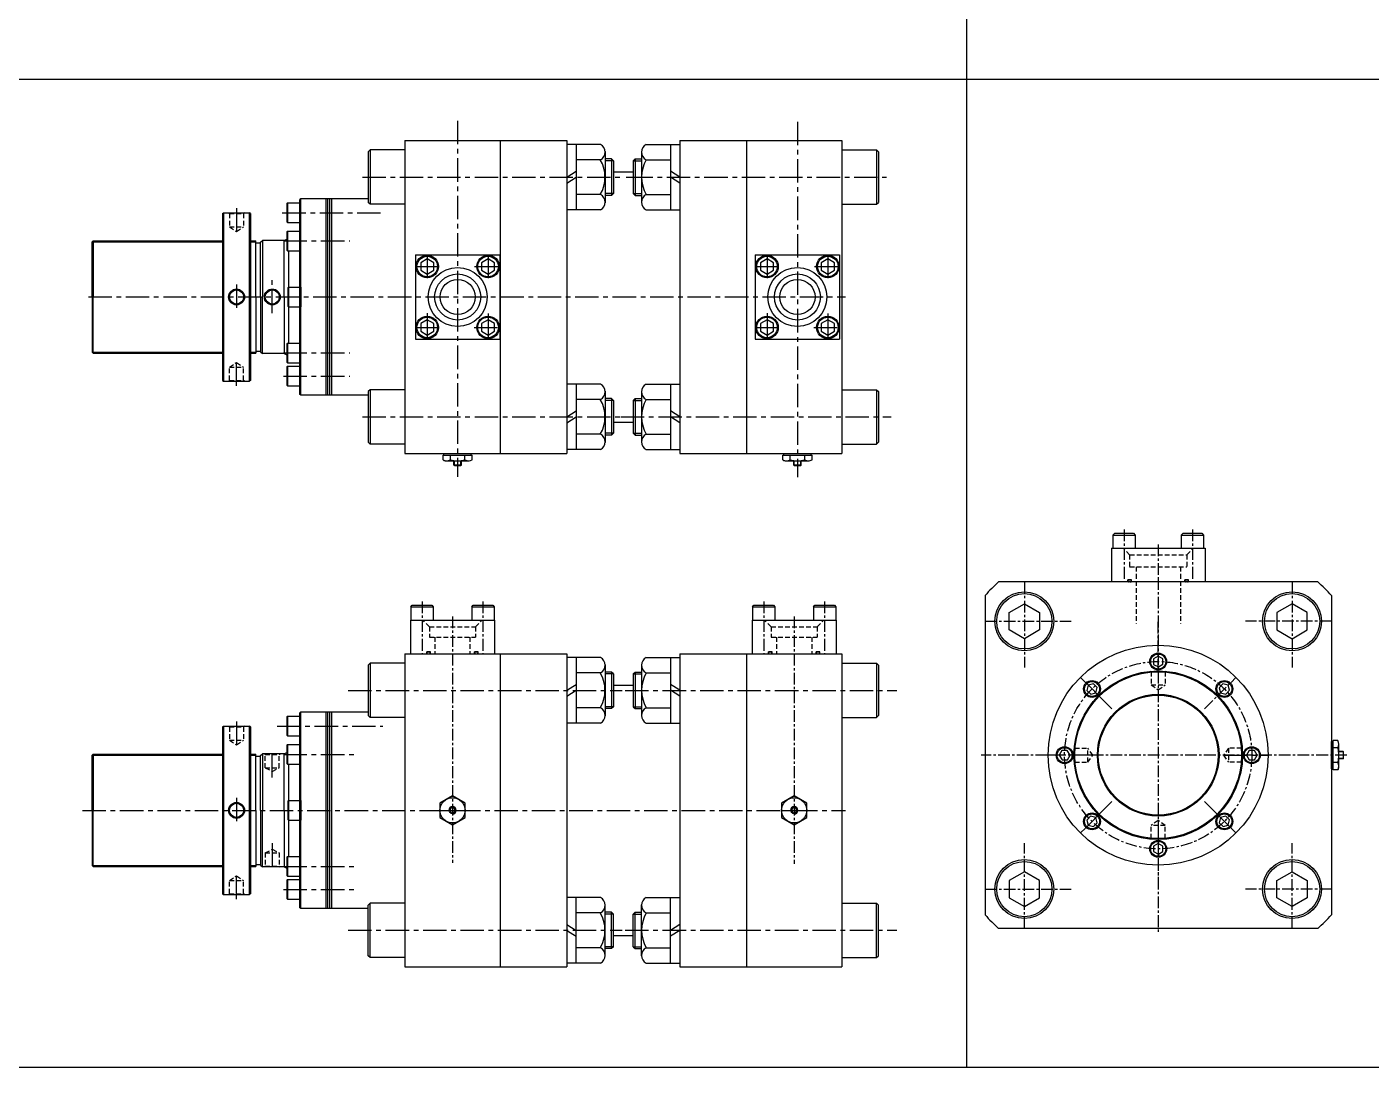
# Model space of a CAD drawing. Extents: x -819 to 8197, y 0 to 4058.
# Drawn here: x 5596 to 7032, y 0 to 1111 of the extents above; entities that cross this region are included whole.
import ezdxf

# ---------------------------------------------------------------- set-up
doc = ezdxf.new("R2010")
doc.units = 0
doc.header["$LTSCALE"] = 10
doc.header["$MEASUREMENT"] = 0
for name, pattern in [('CENTER', [2, 1.25, -0.25, 0.25, -0.25]), ('CENTERX2', [4, 2.5, -0.5, 0.5, -0.5]), ('HIDDENX2', [0.75, 0.5, -0.25])]:
    doc.linetypes.add(name, pattern=pattern)
doc.layers.get('0').update_dxf_attribs({"linetype": 'CONTINUOUS'})
doc.layers.get('DEFPOINTS').update_dxf_attribs({"linetype": 'CONTINUOUS'})
for name, color, linetype in [('CEN', 1, 'CENTERX2'), ('HID', 2, 'HIDDENX2'), ('ML', 7, 'CONTINUOUS')]:
    doc.layers.add(name, color=color, linetype=linetype)

msp = doc.modelspace()

# ---------------------------------------------------------------- linework, layer by layer
for p, q in [((6600.3, 2221.7), (6600.3, 0)), ((5148.6, 1055), (6600.3, 1055)), ((6600.3, 1055), (8197.1, 1055)), ((0, 0), (8197.1, 0))]:
    msp.add_line(p, q)
at = {"color": 7, "linetype": 'Continuous'}
for p, q in [((6041, 648.4), (6041, 653.4)), ((6041, 653.4), (6047.3, 653.4)), ((6042, 653.4), (6042, 655.4)), ((6042, 655.4), (6071.2, 655.4)), ((6044.2, 647.4), (6069, 647.4)), ((6047.3, 653.4), (6072.2, 653.4)), ((6048.8, 648.4), (6048.8, 653.4)), ((6052.6, 647.7), (6052.6, 647.7)), ((6052.6, 642.9), (6052.6, 647.4)), ((6060.6, 642.9), (6060.6, 647.4)), ((6064.4, 648.4), (6064.4, 653.4)), ((6071.2, 653.4), (6071.2, 655.4)), ((6072.2, 648.4), (6072.2, 653.4)), ((6404, 648.4), (6404, 653.4)), ((6404, 653.4), (6410.3, 653.4)), ((6405, 653.4), (6405, 655.4)), ((6405, 655.4), (6434.2, 655.4)), ((6407.2, 647.4), (6432, 647.4)), ((6410.3, 653.4), (6435.2, 653.4)), ((6411.8, 648.4), (6411.8, 653.4)), ((6415.6, 647.7), (6415.6, 647.7)), ((6415.6, 642.9), (6415.6, 647.4)), ((6423.6, 642.9), (6423.6, 647.4)), ((6427.4, 648.4), (6427.4, 653.4)), ((6434.2, 653.4), (6434.2, 655.4)), ((6435.2, 648.4), (6435.2, 653.4)), ((6052.6, 642.9), (6053.1, 642.4)), ((6060.6, 642.9), (6052.6, 642.9)), ((6053.1, 642.4), (6060.1, 642.4)), ((6060.6, 642.9), (6060.1, 642.4)), ((6415.6, 642.9), (6416.1, 642.4)), ((6423.6, 642.9), (6415.6, 642.9)), ((6416.1, 642.4), (6423.1, 642.4)), ((6423.6, 642.9), (6423.1, 642.4)), ((6990, 318.5), (6990, 347.7)), ((6992, 347.7), (6990, 347.7)), ((6997, 348.7), (6992, 348.7)), ((6992, 323.8), (6992, 348.7)), ((6998, 320.7), (6998, 345.5)), ((6997, 340.9), (6992, 340.9)), ((7002.5, 337.1), (6998, 337.1)), ((7002.5, 337.1), (7003, 336.6)), ((7002.5, 337.1), (7002.5, 329.1)), ((7003, 329.6), (7003, 336.6)), ((6992, 318.5), (6990, 318.5)), ((6997, 325.3), (6992, 325.3)), ((6992, 317.5), (6992, 323.8)), ((6997, 317.5), (6992, 317.5)), ((6997.8, 329.1), (6997.8, 329.1)), ((7002.5, 329.1), (6998, 329.1)), ((7002.5, 329.1), (7003, 329.6))]:
    msp.add_line(p, q, dxfattribs=at)
at = {"color": 1, "linetype": 'CENTER', "ltscale": 5}
for p, q in [((6037.6, 274.2), (6064.6, 274.2)), ((6402.6, 274.2), (6429.6, 274.2))]:
    msp.add_line(p, q, dxfattribs=at)
at = {"color": 7, "linetype": 'Continuous'}
for points in [[(6037.6, 266.4), (6051.1, 258.6), (6064.6, 266.4), (6064.6, 282), (6051.1, 289.8), (6037.6, 282)], [(6402.6, 266.4), (6416.1, 258.6), (6429.6, 266.4), (6429.6, 282), (6416.1, 289.8), (6402.6, 282)], [(6049.6, 276.7), (6048.2, 274.2), (6049.6, 271.7), (6052.5, 271.7), (6053.9, 274.2), (6052.5, 276.7)], [(6414.6, 276.7), (6413.2, 274.2), (6414.6, 271.7), (6417.5, 271.7), (6418.9, 274.2), (6417.5, 276.7)]]:
    msp.add_lwpolyline(points, close=True, dxfattribs=at)
for centre, radius in [((6051.1, 274.2), 13.5), ((6416.1, 274.2), 13.5), ((6051.1, 274.2), 3.5), ((6416.1, 274.2), 3.5)]:
    msp.add_circle(centre, radius, dxfattribs=at)
for centre, radius, start, end in [((6044.2, 653), 5.62, 235.6158, 270), ((6044.9, 655.6), 8.22, 241.7006, 298.2994), ((6056.6, 678.8), 31.3, 255.6172, 270.0141), ((6056.6, 678.8), 31.3, 269.9859, 284.3828), ((6068.3, 655.6), 8.22, 241.7006, 298.2994), ((6407.2, 653), 5.62, 235.6158, 270), ((6407.9, 655.6), 8.22, 241.7006, 298.2994), ((6419.6, 678.8), 31.3, 255.6172, 270.0141), ((6419.6, 678.8), 31.3, 269.9859, 284.3828), ((6431.3, 655.6), 8.22, 241.7006, 298.2994), ((6989.8, 344.8), 8.22, 331.7006, 28.2994), ((6966.7, 333.1), 31.3, 359.9859, 14.3828), ((6966.7, 333.1), 31.3, 345.6172, 0.0141), ((6989.8, 321.4), 8.22, 331.7006, 28.2994), ((6992.4, 320.7), 5.62, 325.6158, 0)]:
    msp.add_arc(centre, radius, start, end, dxfattribs=at)
at = {"layer": 'CEN'}
for p, q in [((6056.6, 1010.5), (6056.6, 630.5)), ((6419.6, 1009.6), (6419.6, 630)), ((5954.8, 950.4), (6231.8, 950.4)), ((6236.6, 950.4), (6259.8, 950.4)), ((6240.1, 950.4), (6514.9, 950.4)), ((6209.4, 932.4), (6209.1, 932.4)), ((5820.4, 917.3), (5820.4, 888.9)), ((5869.3, 912.4), (5976.8, 912.4)), ((5870.6, 882.2), (5941.5, 882.2)), ((6024.1, 867.4), (6024.1, 839.9)), ((6089.1, 867.4), (6089.1, 839.9)), ((6387.1, 867.4), (6387.1, 839.9)), ((6452.1, 867.4), (6452.1, 839.9)), ((6011.6, 854.9), (6038.6, 854.9)), ((6074.7, 854.9), (6101.6, 854.9)), ((6374.6, 854.9), (6401.6, 854.9)), ((6437.7, 854.9), (6464.6, 854.9)), ((5820.4, 835.9), (5820.4, 808.9)), ((5858.6, 805.3), (5858.6, 840.3)), ((5662.2, 822.4), (6471.1, 822.4)), ((6024.1, 805), (6024.1, 777.4)), ((6089.1, 804.7), (6089.1, 777.4)), ((6387.1, 805), (6387.1, 777.4)), ((6452.1, 804.7), (6452.1, 777.4)), ((6011.6, 789.9), (6039.2, 789.9)), ((6074.1, 789.9), (6101.6, 789.9)), ((6374.6, 789.9), (6402.2, 789.9)), ((6437.1, 789.9), (6464.6, 789.9)), ((5870.6, 762.7), (5941.5, 762.7)), ((5820.4, 727.6), (5820.4, 756)), ((5870.6, 737.9), (5941.5, 737.9)), ((6209.4, 712.4), (6209.1, 712.4)), ((5954.8, 694.4), (6229.8, 694.4)), ((6231, 694.4), (6519.6, 694.4)), ((6209.4, 420.4), (6209.1, 420.4)), ((5939.7, 402.2), (6232.4, 402.2)), ((6235.6, 402.2), (6525.9, 402.2)), ((5820.4, 369.1), (5820.4, 340.7)), ((5863.8, 364.2), (5976.8, 364.2)), ((5858.6, 309.1), (5858.6, 337.8)), ((5870.6, 334), (5947, 334)), ((5820.4, 287.7), (5820.4, 260.7)), ((5655.9, 274.2), (6471.1, 274.2)), ((5858.6, 239.3), (5858.6, 210.6)), ((5820.4, 179.3), (5820.4, 207.8)), ((5870.6, 214.4), (5947, 214.4)), ((5870.6, 189.7), (5947, 189.7)), ((5939.7, 146.2), (6232.4, 146.2)), ((6235.6, 146.2), (6525.9, 146.2)), ((6209.4, 128), (6209.1, 128))]:
    msp.add_line(p, q, dxfattribs=at)
at = {"layer": 'DEFPOINTS', "color": 0, "linetype": 'ByBlock'}
for p in [(5846.1, 763.9), (5846.1, 215.7)]:
    msp.add_point(p, dxfattribs=at)
at = {"layer": 'HID'}
for p, q in [((5811.9, 912.4), (5812.9, 911.4)), ((5812.9, 911.4), (5812.9, 897.4)), ((5812.9, 911.4), (5827.9, 911.4)), ((5828.9, 912.4), (5827.9, 911.4)), ((5827.9, 911.4), (5827.9, 897.4)), ((5812.9, 897.4), (5820.4, 892.3)), ((5812.9, 897.4), (5827.9, 897.4)), ((5820.4, 892.3), (5827.9, 897.4)), ((5812.9, 747.4), (5820.4, 752.6)), ((5812.9, 733.4), (5812.9, 747.4)), ((5812.9, 747.4), (5827.9, 747.4)), ((5820.4, 752.6), (5827.9, 747.4)), ((5827.9, 733.4), (5827.9, 747.4)), ((5811.9, 732.4), (5812.9, 733.4)), ((5812.9, 733.4), (5827.9, 733.4)), ((5828.9, 732.4), (5827.9, 733.4)), ((6774.5, 547.1), (6767.5, 554.1)), ((6774.5, 547.1), (6835.6, 547.1)), ((6774.5, 547.1), (6774.5, 534.1)), ((6835.6, 547.1), (6842.5, 554.1)), ((6835.6, 547.1), (6835.6, 534.1)), ((6774.5, 534.1), (6835.6, 534.1)), ((6781.3, 534.1), (6781.3, 473.6)), ((6828.8, 534.1), (6828.8, 473.6)), ((6772.5, 518.1), (6772.5, 520.5)), ((6772.5, 520.5), (6776.5, 520.5)), ((6776.5, 520.5), (6772.5, 520.5)), ((6772.5, 518.1), (6772.5, 520.5)), ((6776.5, 518.1), (6776.5, 520.5)), ((6776.5, 518.1), (6776.5, 520.5)), ((6833.5, 518.1), (6833.5, 520.5)), ((6837.5, 520.5), (6833.5, 520.5)), ((6833.5, 520.5), (6837.5, 520.5)), ((6833.5, 518.1), (6833.5, 520.5)), ((6837.5, 518.1), (6837.5, 520.5)), ((6837.5, 518.1), (6837.5, 520.5)), ((6026.5, 470.3), (6019.6, 477.2)), ((6075.6, 470.3), (6082.6, 477.2)), ((6391.5, 470.3), (6384.6, 477.2)), ((6440.6, 470.3), (6447.6, 477.2)), ((6026.5, 470.3), (6026.5, 459.2)), ((6026.5, 470.3), (6075.6, 470.3)), ((6075.6, 470.3), (6075.6, 459.2)), ((6391.5, 470.3), (6440.6, 470.3)), ((6391.5, 470.3), (6391.5, 459.2)), ((6440.6, 470.3), (6440.6, 459.2)), ((6026.5, 459.2), (6075.6, 459.2)), ((6032.3, 459.2), (6032.3, 441.2)), ((6069.8, 459.2), (6069.8, 441.2)), ((6391.5, 459.2), (6440.6, 459.2)), ((6397.3, 459.2), (6397.3, 441.2)), ((6434.8, 459.2), (6434.8, 441.2)), ((6023.6, 441.2), (6023.6, 443.6)), ((6023.6, 443.6), (6027.6, 443.6)), ((6027.6, 443.6), (6023.6, 443.6)), ((6023.6, 441.2), (6023.6, 443.6)), ((6027.6, 441.2), (6027.6, 443.6)), ((6027.6, 441.2), (6027.6, 443.6)), ((6074.6, 441.2), (6074.6, 443.6)), ((6078.6, 443.6), (6074.6, 443.6)), ((6074.6, 443.6), (6078.6, 443.6)), ((6074.6, 441.2), (6074.6, 443.6)), ((6078.6, 441.2), (6078.6, 443.6)), ((6078.6, 441.2), (6078.6, 443.6)), ((6388.6, 441.2), (6388.6, 443.6)), ((6388.6, 443.6), (6392.6, 443.6)), ((6392.6, 443.6), (6388.6, 443.6)), ((6388.6, 441.2), (6388.6, 443.6)), ((6392.6, 441.2), (6392.6, 443.6)), ((6392.6, 441.2), (6392.6, 443.6)), ((6439.6, 441.2), (6439.6, 443.6)), ((6443.6, 443.6), (6439.6, 443.6)), ((6439.6, 443.6), (6443.6, 443.6)), ((6439.6, 441.2), (6439.6, 443.6)), ((6443.6, 441.2), (6443.6, 443.6)), ((6443.6, 441.2), (6443.6, 443.6)), ((6796.9, 422.7), (6797.5, 422.1)), ((6797.5, 422.1), (6797.5, 408.1)), ((6797.5, 422.1), (6812.5, 422.1)), ((6813.1, 422.7), (6812.5, 422.1)), ((6812.5, 422.1), (6812.5, 408.1)), ((6797.5, 408.1), (6805, 402.9)), ((6797.5, 408.1), (6812.5, 408.1)), ((6805, 402.9), (6812.5, 408.1)), ((5811.9, 364.2), (5812.9, 363.2)), ((5812.9, 363.2), (5812.9, 349.2)), ((5812.9, 363.2), (5827.9, 363.2)), ((5828.9, 364.2), (5827.9, 363.2)), ((5827.9, 363.2), (5827.9, 349.2)), ((5812.9, 349.2), (5820.4, 344.1)), ((5812.9, 349.2), (5827.9, 349.2)), ((5820.4, 344.1), (5827.9, 349.2)), ((5850.1, 334.7), (5851.1, 333.7)), ((5851.1, 333.7), (5866.1, 333.7)), ((5851.1, 319.7), (5851.1, 333.7)), ((5866.1, 333.7), (5867.1, 334.7)), ((5866.1, 319.7), (5866.1, 333.7)), ((6715.4, 341.2), (6716, 340.6)), ((6716, 340.6), (6730, 340.6)), ((6716, 325.6), (6716, 340.6)), ((6735.2, 333.1), (6730, 340.6)), ((6730, 325.6), (6730, 340.6)), ((6730, 325.6), (6735.2, 333.1)), ((6880, 340.6), (6874.9, 333.1)), ((6874.9, 333.1), (6880, 325.6)), ((6894, 340.6), (6880, 340.6)), ((6880, 340.6), (6880, 325.6)), ((6894.6, 341.2), (6894, 340.6)), ((6894, 340.6), (6894, 325.6)), ((5851.1, 319.7), (5866.1, 319.7)), ((5851.1, 319.7), (5858.6, 315.8)), ((5858.6, 315.8), (5866.1, 319.7)), ((6715.4, 325), (6716, 325.6)), ((6716, 325.6), (6730, 325.6)), ((6894, 325.6), (6880, 325.6)), ((6894.6, 325), (6894, 325.6)), ((6805, 263.2), (6797.5, 258.1)), ((6812.5, 258.1), (6805, 263.2)), ((6797.5, 244.1), (6797.5, 258.1)), ((6812.5, 258.1), (6797.5, 258.1)), ((6812.5, 244.1), (6812.5, 258.1)), ((5851.1, 228.7), (5858.6, 232.7)), ((5858.6, 232.7), (5866.1, 228.7)), ((6796.9, 243.5), (6797.5, 244.1)), ((6812.5, 244.1), (6797.5, 244.1)), ((6813.1, 243.5), (6812.5, 244.1)), ((5851.1, 228.7), (5866.1, 228.7)), ((5851.1, 228.7), (5851.1, 214.7)), ((5866.1, 228.7), (5866.1, 214.7)), ((5812.9, 199.2), (5820.4, 204.4)), ((5820.4, 204.4), (5827.9, 199.2)), ((5850.1, 213.7), (5851.1, 214.7)), ((5851.1, 214.7), (5866.1, 214.7)), ((5866.1, 214.7), (5867.1, 213.7)), ((5812.9, 185.2), (5812.9, 199.2)), ((5812.9, 199.2), (5827.9, 199.2)), ((5827.9, 185.2), (5827.9, 199.2)), ((5811.9, 184.2), (5812.9, 185.2)), ((5812.9, 185.2), (5827.9, 185.2)), ((5828.9, 184.2), (5827.9, 185.2))]:
    msp.add_line(p, q, dxfattribs=at)
for centre, start, end in [((6773.9, 519.3), 90, 270), ((6775.2, 519.3), 270, 90), ((6834.8, 519.3), 90, 270), ((6836.2, 519.3), 270, 90), ((6024.9, 442.4), 90, 270), ((6026.2, 442.4), 270, 90), ((6075.9, 442.4), 90, 270), ((6077.2, 442.4), 270, 90), ((6389.9, 442.4), 90, 270), ((6391.2, 442.4), 270, 90), ((6440.9, 442.4), 90, 270), ((6442.2, 442.4), 270, 90)]:
    msp.add_arc(centre, 1.2, start, end, dxfattribs=at)
at = {"layer": 'ML'}
for p, q in [((5963.1, 979.4), (5961.1, 977.4)), ((5961.1, 977.4), (5961.1, 923.4)), ((6000.1, 979.4), (5963.1, 979.4)), ((5963.1, 979.4), (5963.1, 921.4)), ((6000.1, 989.4), (6173.1, 989.4)), ((6000.1, 989.4), (6000.1, 655.4)), ((6102.1, 989.4), (6102.1, 655.4)), ((6173.1, 989.4), (6173.1, 655.4)), ((6209.1, 985.4), (6173.1, 985.4)), ((6183.1, 985.4), (6183.1, 915.4)), ((6214.1, 977.7), (6214.1, 923.1)), ((6253.1, 977.7), (6253.1, 923.1)), ((6258.1, 985.4), (6294.1, 985.4)), ((6284.1, 985.4), (6284.1, 915.4)), ((6294.1, 989.4), (6294.1, 655.4)), ((6294.1, 989.4), (6467.1, 989.4)), ((6365.1, 989.4), (6365.1, 655.4)), ((6467.1, 989.4), (6467.1, 655.4)), ((6467.1, 979.4), (6504.1, 979.4)), ((6504.1, 979.4), (6504.1, 921.4)), ((6504.1, 979.4), (6506.1, 977.4)), ((6506.1, 977.4), (6506.1, 923.4)), ((6209.1, 969), (6183.1, 969)), ((6221.1, 969.9), (6214.1, 969.9)), ((6221.1, 969.9), (6221.1, 930.9)), ((6223.1, 967.9), (6221.1, 969.9)), ((6223.1, 967.9), (6223.1, 932.9)), ((6244.1, 967.9), (6246.1, 969.9)), ((6244.1, 967.9), (6244.1, 932.9)), ((6246.1, 969.9), (6253.1, 969.9)), ((6246.1, 969.9), (6246.1, 930.9)), ((6258.1, 969), (6284.1, 969)), ((6223.1, 955.9), (6244.1, 955.9)), ((5874.8, 922.9), (5874.1, 922.2)), ((5874.1, 922.2), (5874.1, 902.6)), ((5874.8, 922.9), (5888.1, 922.9)), ((5874.8, 922.9), (5874.8, 901.9)), ((5889.1, 927.4), (5888.1, 926.4)), ((5888.1, 718.4), (5888.1, 926.4)), ((5888.1, 922.9), (5888.1, 901.9)), ((5888.1, 921.4), (5888.1, 903.4)), ((5961.1, 927.4), (5889.1, 927.4)), ((5889.1, 717.4), (5889.1, 927.4)), ((5916.1, 717.4), (5916.1, 927.4)), ((5918.1, 717.4), (5918.1, 927.4)), ((5920.1, 717.4), (5920.1, 927.4)), ((5922.1, 717.4), (5922.1, 927.4)), ((5963.1, 921.4), (5961.1, 923.4)), ((6000.1, 921.4), (5963.1, 921.4)), ((6209.1, 931.8), (6183.1, 931.8)), ((6221.1, 930.9), (6214.1, 930.9)), ((6223.1, 932.9), (6221.1, 930.9)), ((6244.1, 932.9), (6246.1, 930.9)), ((6246.1, 930.9), (6253.1, 930.9)), ((6258.1, 931.8), (6284.1, 931.8)), ((6467.1, 921.4), (6504.1, 921.4)), ((6504.1, 921.4), (6506.1, 923.4)), ((5805.4, 911.4), (5806.4, 912.4)), ((5805.4, 911.4), (5805.4, 733.4)), ((5806.4, 912.4), (5834.4, 912.4)), ((5806.4, 912.4), (5806.4, 732.4)), ((5835.4, 911.4), (5834.4, 912.4)), ((5834.4, 732.4), (5834.4, 912.4)), ((5835.4, 911.4), (5835.4, 733.4)), ((6209.1, 915.4), (6173.1, 915.4)), ((6258.1, 915.4), (6294.1, 915.4)), ((5874.8, 901.9), (5874.1, 902.6)), ((5874.8, 892.7), (5874.1, 892)), ((5874.1, 892), (5874.1, 872.4)), ((5874.8, 901.9), (5888.1, 901.9)), ((5874.8, 892.7), (5888.1, 892.7)), ((5874.8, 892.7), (5874.8, 871.7)), ((5888.1, 892.7), (5888.1, 871.7)), ((5888.1, 891.2), (5888.1, 873.2)), ((5667.1, 882.4), (5666.1, 881.4)), ((5666.1, 822.4), (5666.1, 881.4)), ((5666.1, 822.4), (5666.1, 880.9)), ((5667.1, 882.4), (5805.4, 882.4)), ((5667.1, 882.4), (5667.1, 822.4)), ((5835.4, 882.4), (5841.1, 882.4)), ((5841.1, 822.4), (5841.1, 882.4)), ((5841.1, 880.2), (5846.1, 880.2)), ((5846.1, 880.9), (5848.1, 882.9)), ((5846.1, 822.4), (5846.1, 880.9)), ((5871.1, 882.9), (5848.1, 882.9)), ((5848.1, 882.9), (5848.1, 822.4)), ((5871.1, 882.9), (5874.1, 884.1)), ((5871.1, 882.9), (5874.1, 884.1)), ((5871.1, 822.4), (5871.1, 882.9)), ((5874.8, 871.7), (5874.1, 872.4)), ((5874.8, 871.7), (5888.1, 871.7)), ((5876.1, 773.2), (5876.1, 871.7)), ((6011.6, 867.4), (6011.6, 777.4)), ((6011.6, 867.4), (6101.6, 867.4)), ((6101.6, 867.4), (6101.6, 777.4)), ((6374.6, 867.4), (6374.6, 777.4)), ((6374.6, 867.4), (6464.6, 867.4)), ((6464.6, 867.4), (6464.6, 777.4)), ((5875.8, 832.9), (5875.1, 832.2)), ((5875.8, 832.9), (5889.1, 832.9)), ((5875.8, 832.9), (5875.8, 811.9)), ((5889.1, 832.9), (5889.1, 811.9)), ((5666.1, 822.4), (5666.1, 763.4)), ((5667.1, 762.4), (5667.1, 822.4)), ((5841.1, 822.4), (5841.1, 762.4)), ((5846.1, 822.4), (5846.1, 763.9)), ((5848.1, 761.9), (5848.1, 822.4)), ((5871.1, 822.4), (5871.1, 761.9)), ((5875.1, 832.2), (5875.1, 812.6)), ((5889.1, 831.4), (5889.1, 813.4)), ((5875.8, 811.9), (5875.1, 812.6)), ((5875.8, 811.9), (5889.1, 811.9)), ((6011.6, 777.4), (6101.6, 777.4)), ((6374.6, 777.4), (6464.6, 777.4)), ((5667.1, 762.4), (5666.1, 763.4)), ((5667.1, 762.4), (5805.4, 762.4)), ((5835.4, 762.4), (5841.1, 762.4)), ((5841.1, 764.7), (5846.1, 764.7)), ((5846.1, 763.9), (5848.1, 761.9)), ((5871.1, 761.9), (5848.1, 761.9)), ((5871.1, 761.9), (5874.1, 760.7)), ((5874.8, 773.2), (5874.1, 772.5)), ((5874.1, 772.5), (5874.1, 752.9)), ((5874.8, 773.2), (5888.1, 773.2)), ((5874.8, 773.2), (5874.8, 752.2)), ((5888.1, 773.2), (5888.1, 752.2)), ((5888.1, 771.7), (5888.1, 753.7)), ((5874.8, 752.2), (5874.1, 752.9)), ((5874.8, 748.4), (5874.1, 747.7)), ((5874.1, 747.7), (5874.1, 728.1)), ((5874.8, 752.2), (5888.1, 752.2)), ((5874.8, 748.4), (5888.1, 748.4)), ((5874.8, 748.4), (5874.8, 727.4)), ((5888.1, 748.4), (5888.1, 727.4)), ((5888.1, 746.9), (5888.1, 728.9)), ((5805.4, 733.4), (5806.4, 732.4)), ((5806.4, 732.4), (5834.4, 732.4)), ((5835.4, 733.4), (5834.4, 732.4)), ((5874.8, 727.4), (5874.1, 728.1)), ((5874.8, 727.4), (5888.1, 727.4)), ((5889.1, 717.4), (5888.1, 718.4)), ((5963.1, 723.4), (5961.1, 721.4)), ((5961.1, 721.4), (5961.1, 667.4)), ((6000.1, 723.4), (5963.1, 723.4)), ((5963.1, 723.4), (5963.1, 665.4)), ((6209.1, 729.4), (6173.1, 729.4)), ((6183.1, 729.4), (6183.1, 659.4)), ((6214.1, 721.7), (6214.1, 667.1)), ((6253.1, 721.7), (6253.1, 667.1)), ((6258.1, 729.4), (6294.1, 729.4)), ((6284.1, 729.4), (6284.1, 659.4)), ((6467.1, 723.4), (6504.1, 723.4)), ((6504.1, 723.4), (6504.1, 665.4)), ((6504.1, 723.4), (6506.1, 721.4)), ((6506.1, 721.4), (6506.1, 667.4)), ((5961.1, 717.4), (5889.1, 717.4)), ((6209.1, 713), (6183.1, 713)), ((6221.1, 713.9), (6214.1, 713.9)), ((6221.1, 713.9), (6221.1, 674.9)), ((6223.1, 711.9), (6221.1, 713.9)), ((6223.1, 711.9), (6223.1, 676.9)), ((6244.1, 711.9), (6246.1, 713.9)), ((6244.1, 711.9), (6244.1, 676.9)), ((6246.1, 713.9), (6246.1, 674.9)), ((6246.1, 713.9), (6253.1, 713.9)), ((6258.1, 713), (6284.1, 713)), ((6209.1, 675.8), (6183.1, 675.8)), ((6223.1, 676.9), (6221.1, 674.9)), ((6223.1, 688.9), (6244.1, 688.9)), ((6244.1, 676.9), (6246.1, 674.9)), ((6258.1, 675.8), (6284.1, 675.8)), ((5963.1, 665.4), (5961.1, 667.4)), ((6000.1, 665.4), (5963.1, 665.4)), ((6221.1, 674.9), (6214.1, 674.9)), ((6246.1, 674.9), (6253.1, 674.9)), ((6467.1, 665.4), (6504.1, 665.4)), ((6504.1, 665.4), (6506.1, 667.4)), ((6000.1, 655.4), (6173.1, 655.4)), ((6209.1, 659.4), (6173.1, 659.4)), ((6258.1, 659.4), (6294.1, 659.4)), ((6294.1, 655.4), (6467.1, 655.4)), ((6756.5, 568.1), (6758.5, 570.1)), ((6756.5, 568.1), (6780.5, 568.1)), ((6756.5, 568.1), (6756.5, 554.1)), ((6758.5, 570.1), (6778.5, 570.1)), ((6778.5, 570.1), (6780.5, 568.1)), ((6780.5, 568.1), (6780.5, 554.1)), ((6829.5, 568.1), (6831.5, 570.1)), ((6829.5, 568.1), (6853.5, 568.1)), ((6829.5, 568.1), (6829.5, 554.1)), ((6831.5, 570.1), (6851.5, 570.1)), ((6851.5, 570.1), (6853.5, 568.1)), ((6853.5, 568.1), (6853.5, 554.1)), ((6755, 554.1), (6855, 554.1)), ((6755, 554.1), (6755, 518.1)), ((6855, 554.1), (6855, 518.1)), ((6975.6, 518.1), (6634.5, 518.1)), ((6620, 503.7), (6620, 162.5)), ((6990, 503.7), (6990, 162.5)), ((6006.6, 491.7), (6008.1, 493.2)), ((6006.6, 491.7), (6006.6, 477.2)), ((6006.6, 491.7), (6030.6, 491.7)), ((6008.1, 493.2), (6029.1, 493.2)), ((6029.1, 493.2), (6030.6, 491.7)), ((6030.6, 491.7), (6030.6, 477.2)), ((6071.6, 491.7), (6073.1, 493.2)), ((6071.6, 491.7), (6071.6, 477.2)), ((6071.6, 491.7), (6095.6, 491.7)), ((6073.1, 493.2), (6094.1, 493.2)), ((6094.1, 493.2), (6095.6, 491.7)), ((6095.6, 491.7), (6095.6, 477.2)), ((6371.6, 491.7), (6373.1, 493.2)), ((6371.6, 491.7), (6395.6, 491.7)), ((6371.6, 491.7), (6371.6, 477.2)), ((6373.1, 493.2), (6394.1, 493.2)), ((6394.1, 493.2), (6395.6, 491.7)), ((6395.6, 491.7), (6395.6, 477.2)), ((6436.6, 491.7), (6438.1, 493.2)), ((6436.6, 491.7), (6460.6, 491.7)), ((6436.6, 491.7), (6436.6, 477.2)), ((6438.1, 493.2), (6459.1, 493.2)), ((6459.1, 493.2), (6460.6, 491.7)), ((6460.6, 491.7), (6460.6, 477.2)), ((6006.1, 477.2), (6096.1, 477.2)), ((6006.1, 477.2), (6006.1, 441.2)), ((6096.1, 477.2), (6096.1, 441.2)), ((6371.1, 477.2), (6461.1, 477.2)), ((6371.1, 477.2), (6371.1, 441.2)), ((6461.1, 477.2), (6461.1, 441.2)), ((5963.1, 431.4), (5961.1, 429.4)), ((6000.1, 431.4), (5963.1, 431.4)), ((5963.1, 431.4), (5963.1, 373.4)), ((6000.1, 441.2), (6173.1, 441.2)), ((6000.1, 441.2), (6000.1, 107.2)), ((6102.1, 441.2), (6102.1, 107.2)), ((6173.1, 441.2), (6173.1, 107.2)), ((6209.1, 437.4), (6173.1, 437.4)), ((6183.1, 437.4), (6183.1, 367.4)), ((6258.1, 437.4), (6294.1, 437.4)), ((6284.1, 437.4), (6284.1, 367.4)), ((6294.1, 441.2), (6294.1, 107.2)), ((6294.1, 441.2), (6467.1, 441.2)), ((6365.1, 441.2), (6365.1, 107.2)), ((6467.1, 441.2), (6467.1, 107.2)), ((6467.1, 431.4), (6504.1, 431.4)), ((6504.1, 431.4), (6504.1, 373.4)), ((6504.1, 431.4), (6506.1, 429.4)), ((5961.1, 429.4), (5961.1, 375.4)), ((6209.1, 421), (6183.1, 421)), ((6214.1, 429.7), (6214.1, 375.1)), ((6221.1, 421.9), (6214.1, 421.9)), ((6221.1, 421.9), (6221.1, 382.9)), ((6223.1, 419.9), (6221.1, 421.9)), ((6223.1, 419.9), (6223.1, 384.9)), ((6244.1, 419.9), (6246.1, 421.9)), ((6244.1, 419.9), (6244.1, 384.9)), ((6246.1, 421.9), (6246.1, 382.9)), ((6246.1, 421.9), (6253.1, 421.9)), ((6253.1, 429.7), (6253.1, 375.1)), ((6258.1, 421), (6284.1, 421)), ((6506.1, 429.4), (6506.1, 375.4)), ((6223.1, 407.7), (6244.1, 407.7)), ((5874.8, 374.7), (5874.1, 374)), ((5874.1, 374), (5874.1, 354.4)), ((5874.8, 374.7), (5888.1, 374.7)), ((5874.8, 374.7), (5874.8, 353.7)), ((5889.1, 379.2), (5888.1, 378.2)), ((5888.1, 170.2), (5888.1, 378.2)), ((5888.1, 374.7), (5888.1, 353.7)), ((5961.1, 379.2), (5889.1, 379.2)), ((5889.1, 169.2), (5889.1, 379.2)), ((5916.1, 169.2), (5916.1, 379.2)), ((5918.1, 169.2), (5918.1, 379.2)), ((5920.1, 169.2), (5920.1, 379.2)), ((5922.1, 169.2), (5922.1, 379.2)), ((5963.1, 373.4), (5961.1, 375.4)), ((6000.1, 373.4), (5963.1, 373.4)), ((6209.1, 383.8), (6183.1, 383.8)), ((6221.1, 382.9), (6214.1, 382.9)), ((6223.1, 384.9), (6221.1, 382.9)), ((6244.1, 384.9), (6246.1, 382.9)), ((6246.1, 382.9), (6253.1, 382.9)), ((6258.1, 383.8), (6284.1, 383.8)), ((6467.1, 373.4), (6504.1, 373.4)), ((6504.1, 373.4), (6506.1, 375.4)), ((5805.4, 363.2), (5806.4, 364.2)), ((5805.4, 363.2), (5805.4, 185.2)), ((5806.4, 364.2), (5834.4, 364.2)), ((5806.4, 364.2), (5806.4, 184.2)), ((5835.4, 363.2), (5834.4, 364.2)), ((5834.4, 184.2), (5834.4, 364.2)), ((5835.4, 363.2), (5835.4, 185.2)), ((5888.1, 373.2), (5888.1, 355.2)), ((6209.1, 367.4), (6173.1, 367.4)), ((6258.1, 367.4), (6294.1, 367.4)), ((5874.8, 353.7), (5874.1, 354.4)), ((5874.8, 353.7), (5888.1, 353.7)), ((5667.1, 334.2), (5666.1, 333.2)), ((5666.1, 274.2), (5666.1, 333.2)), ((5666.1, 274.2), (5666.1, 332.7)), ((5667.1, 334.2), (5805.4, 334.2)), ((5667.1, 334.2), (5667.1, 274.2)), ((5835.4, 334.2), (5841.1, 334.2)), ((5841.1, 274.2), (5841.1, 334.2)), ((5841.1, 332), (5846.1, 332)), ((5846.1, 332.7), (5848.1, 334.7)), ((5846.1, 274.2), (5846.1, 332.7)), ((5871.1, 334.7), (5848.1, 334.7)), ((5848.1, 334.7), (5848.1, 274.2)), ((5871.1, 334.7), (5874.1, 335.9)), ((5871.1, 334.7), (5874.1, 335.9)), ((5871.1, 274.2), (5871.1, 334.7)), ((5874.8, 344.5), (5874.1, 343.8)), ((5874.1, 343.8), (5874.1, 324.2)), ((5874.8, 344.5), (5888.1, 344.5)), ((5874.8, 344.5), (5874.8, 323.5)), ((5888.1, 344.5), (5888.1, 323.5)), ((5888.1, 343), (5888.1, 325)), ((5874.8, 323.5), (5874.1, 324.2)), ((5874.8, 323.5), (5888.1, 323.5)), ((5876.1, 284.7), (5876.1, 323.5)), ((5666.1, 274.2), (5666.1, 215.2)), ((5667.1, 214.2), (5667.1, 274.2)), ((5841.1, 274.2), (5841.1, 214.2)), ((5846.1, 274.2), (5846.1, 215.7)), ((5848.1, 213.7), (5848.1, 274.2)), ((5871.1, 274.2), (5871.1, 213.7)), ((5875.8, 284.7), (5875.1, 284)), ((5875.1, 284), (5875.1, 264.4)), ((5875.8, 284.7), (5889.1, 284.7)), ((5875.8, 284.7), (5875.8, 263.7)), ((5889.1, 284.7), (5889.1, 263.7)), ((5889.1, 283.2), (5889.1, 265.2)), ((5875.8, 263.7), (5875.1, 264.4)), ((5875.8, 263.7), (5889.1, 263.7)), ((5876.1, 224.9), (5876.1, 263.7)), ((5841.1, 216.5), (5846.1, 216.5)), ((5846.1, 215.7), (5848.1, 213.7)), ((5874.8, 224.9), (5874.1, 224.2)), ((5874.1, 224.2), (5874.1, 204.6)), ((5874.8, 224.9), (5888.1, 224.9)), ((5874.8, 224.9), (5874.8, 203.9)), ((5888.1, 224.9), (5888.1, 203.9)), ((5888.1, 223.4), (5888.1, 205.4)), ((5667.1, 214.2), (5666.1, 215.2)), ((5667.1, 214.2), (5805.4, 214.2)), ((5835.4, 214.2), (5841.1, 214.2)), ((5871.1, 213.7), (5848.1, 213.7)), ((5871.1, 213.7), (5874.1, 212.5)), ((5874.8, 203.9), (5874.1, 204.6)), ((5874.8, 203.9), (5888.1, 203.9)), ((5874.8, 200.2), (5874.1, 199.5)), ((5874.1, 199.5), (5874.1, 179.9)), ((5874.8, 200.2), (5888.1, 200.2)), ((5874.8, 200.2), (5874.8, 179.2)), ((5888.1, 200.2), (5888.1, 179.2)), ((5888.1, 198.7), (5888.1, 180.7)), ((5805.4, 185.2), (5806.4, 184.2)), ((5806.4, 184.2), (5834.4, 184.2)), ((5835.4, 185.2), (5834.4, 184.2)), ((5874.8, 179.2), (5874.1, 179.9)), ((5874.8, 179.2), (5888.1, 179.2)), ((5963.1, 175), (5961.1, 173)), ((5961.1, 119), (5961.1, 173)), ((6000.1, 175), (5963.1, 175)), ((5963.1, 117), (5963.1, 175)), ((6209.1, 181), (6173.1, 181)), ((6183.1, 111), (6183.1, 181)), ((6214.1, 118.7), (6214.1, 173.3)), ((6253.1, 118.7), (6253.1, 173.3)), ((6258.1, 181), (6294.1, 181)), ((6284.1, 111), (6284.1, 181)), ((6467.1, 175), (6504.1, 175)), ((6504.1, 117), (6504.1, 175)), ((6504.1, 175), (6506.1, 173)), ((6506.1, 119), (6506.1, 173)), ((5889.1, 169.2), (5888.1, 170.2)), ((5961.1, 169.2), (5889.1, 169.2)), ((6209.1, 164.6), (6183.1, 164.6)), ((6221.1, 165.5), (6214.1, 165.5)), ((6221.1, 126.5), (6221.1, 165.5)), ((6223.1, 163.5), (6221.1, 165.5)), ((6223.1, 128.5), (6223.1, 163.5)), ((6244.1, 163.5), (6246.1, 165.5)), ((6244.1, 128.5), (6244.1, 163.5)), ((6246.1, 126.5), (6246.1, 165.5)), ((6246.1, 165.5), (6253.1, 165.5)), ((6258.1, 164.6), (6284.1, 164.6)), ((6975.6, 148.1), (6634.5, 148.1)), ((6223.1, 140.7), (6244.1, 140.7)), ((5963.1, 117), (5961.1, 119)), ((6000.1, 117), (5963.1, 117)), ((6209.1, 127.4), (6183.1, 127.4)), ((6221.1, 126.5), (6214.1, 126.5)), ((6223.1, 128.5), (6221.1, 126.5)), ((6244.1, 128.5), (6246.1, 126.5)), ((6246.1, 126.5), (6253.1, 126.5)), ((6258.1, 127.4), (6284.1, 127.4)), ((6467.1, 117), (6504.1, 117)), ((6504.1, 117), (6506.1, 119)), ((6000.1, 107.2), (6173.1, 107.2)), ((6209.1, 111), (6173.1, 111)), ((6258.1, 111), (6294.1, 111)), ((6294.1, 107.2), (6467.1, 107.2))]:
    msp.add_line(p, q, dxfattribs=at)
at = {"layer": 'ML', "color": 2}
for p, q in [((6223.1, 967.9), (6214.1, 967.9)), ((6244.1, 967.9), (6253.1, 967.9)), ((6173.1, 950.4), (6183.1, 956.7)), ((6173.1, 944.1), (6183.1, 950.4)), ((6294.1, 950.4), (6284.1, 956.7)), ((6294.1, 944.1), (6284.1, 950.4)), ((6223.1, 932.9), (6214.1, 932.9)), ((6244.1, 932.9), (6253.1, 932.9)), ((5666.1, 881.4), (5805.4, 881.4)), ((5835.4, 881.4), (5841.1, 881.4)), ((5666.1, 763.4), (5805.4, 763.4)), ((5835.4, 763.4), (5841.1, 763.4)), ((6223.1, 711.9), (6214.1, 711.9)), ((6244.1, 711.9), (6253.1, 711.9)), ((6173.1, 694.4), (6183.1, 700.7)), ((6173.1, 688.1), (6183.1, 694.4)), ((6294.1, 694.4), (6284.1, 700.7)), ((6294.1, 688.1), (6284.1, 694.4)), ((6223.1, 676.9), (6214.1, 676.9)), ((6244.1, 676.9), (6253.1, 676.9)), ((6053.1, 647.6), (6053.1, 647.6)), ((6053.1, 642.4), (6053.1, 647.4)), ((6060.1, 642.4), (6060.1, 647.4)), ((6416.1, 647.6), (6416.1, 647.6)), ((6416.1, 642.4), (6416.1, 647.4)), ((6423.1, 642.4), (6423.1, 647.4)), ((6223.1, 419.9), (6214.1, 419.9)), ((6244.1, 419.9), (6253.1, 419.9)), ((6173.1, 402.4), (6183.1, 408.7)), ((6173.1, 396.1), (6183.1, 402.4)), ((6294.1, 402.4), (6284.1, 408.7)), ((6294.1, 396.1), (6284.1, 402.4)), ((6223.1, 384.9), (6214.1, 384.9)), ((6244.1, 384.9), (6253.1, 384.9)), ((5666.1, 333.2), (5805.4, 333.2)), ((5835.4, 333.2), (5841.1, 333.2)), ((7003, 336.6), (6998, 336.6)), ((6997.8, 329.6), (6997.8, 329.6)), ((7003, 329.6), (6998, 329.6)), ((5666.1, 215.2), (5805.4, 215.2)), ((5835.4, 215.2), (5841.1, 215.2)), ((6223.1, 163.5), (6214.1, 163.5)), ((6244.1, 163.5), (6253.1, 163.5)), ((6173.1, 152.3), (6183.1, 146)), ((6173.1, 146), (6183.1, 139.7)), ((6294.1, 152.3), (6284.1, 146)), ((6294.1, 146), (6284.1, 139.7)), ((6223.1, 128.5), (6214.1, 128.5)), ((6244.1, 128.5), (6253.1, 128.5))]:
    msp.add_line(p, q, dxfattribs=at)
at = {"layer": 'ML', "color": 1, "linetype": 'CENTER'}
for p, q in [((6768.5, 574.1), (6768.5, 518.1)), ((6841.5, 574.1), (6841.5, 518.1)), ((6805, 558.1), (6805, 514.1)), ((6662, 518.1), (6662, 426.9)), ((6805, 522.1), (6805, 144.1)), ((6948, 518.1), (6948, 426.9)), ((6018.6, 497.2), (6018.6, 441.2)), ((6083.6, 497.2), (6083.6, 441.2)), ((6383.6, 497.2), (6383.6, 441.2)), ((6448.6, 497.2), (6448.6, 441.2)), ((6051.1, 481.2), (6051.1, 218)), ((6416.1, 481.2), (6416.1, 217)), ((6620, 476.1), (6711.9, 476.1)), ((6805, 423.1), (6805, 475.6)), ((6990, 476.1), (6898.1, 476.1)), ((6755.5, 382.6), (6721.9, 416.2)), ((6854.5, 382.6), (6888.1, 416.2)), ((7006.4, 333.1), (6616, 333.1)), ((6755.5, 283.6), (6721.9, 250)), ((6854.5, 283.6), (6888.1, 250)), ((6662, 148.1), (6662, 239.3)), ((6805, 243.1), (6805, 190.6)), ((6948, 148.1), (6948, 239.3)), ((6620, 190.1), (6711.9, 190.1)), ((6990, 190.1), (6898.1, 190.1))]:
    msp.add_line(p, q, dxfattribs=at)
at = {"layer": 'ML', "color": 1, "linetype": 'CENTERX2'}
for p, q in [((6755.5, 382.6), (6721.9, 416.2)), ((6735, 333.1), (6687.5, 333.1)), ((6735, 333.1), (6687.5, 333.1)), ((6875, 333.1), (6922.5, 333.1)), ((6875, 333.1), (6922.5, 333.1)), ((6755.5, 283.6), (6721.9, 250)), ((6854.5, 283.6), (6888.1, 250)), ((6805, 263.1), (6805, 215.6)), ((6805, 263.1), (6805, 215.6))]:
    msp.add_line(p, q, dxfattribs=at)
at = {"layer": 'ML'}
for points in [[(6031.1, 859), (6024.1, 863), (6017.1, 859), (6017.1, 850.9), (6024.1, 846.8), (6031.1, 850.9)], [(6096.1, 859), (6089.1, 863), (6082.1, 859), (6082.1, 850.9), (6089.1, 846.8), (6096.1, 850.9)], [(6394.1, 859), (6387.1, 863), (6380.1, 859), (6380.1, 850.9), (6387.1, 846.8), (6394.1, 850.9)], [(6459.1, 859), (6452.1, 863), (6445.1, 859), (6445.1, 850.9), (6452.1, 846.8), (6459.1, 850.9)], [(6031.1, 794), (6024.1, 798), (6017.1, 794), (6017.1, 785.9), (6024.1, 781.8), (6031.1, 785.9)], [(6096.1, 794), (6089.1, 798), (6082.1, 794), (6082.1, 785.9), (6089.1, 781.8), (6096.1, 785.9)], [(6394.1, 794), (6387.1, 798), (6380.1, 794), (6380.1, 785.9), (6387.1, 781.8), (6394.1, 785.9)], [(6459.1, 794), (6452.1, 798), (6445.1, 794), (6445.1, 785.9), (6452.1, 781.8), (6459.1, 785.9)], [(6662, 494.7), (6678.1, 485.4), (6678.1, 466.8), (6662, 457.5), (6645.9, 466.8), (6645.9, 485.4)], [(6948, 494.7), (6931.9, 485.4), (6931.9, 466.8), (6948, 457.5), (6964.1, 466.8), (6964.1, 485.4)], [(6800.1, 430.1), (6805.2, 427.3), (6810.1, 430.3), (6809.9, 436.1), (6804.9, 438.9), (6799.9, 435.9)], [(6733, 398.2), (6738.5, 399.8), (6739.8, 405.4), (6735.7, 409.4), (6730.1, 407.8), (6728.8, 402.2)], [(6870.1, 405.2), (6871.7, 399.6), (6877.4, 398.3), (6881.3, 402.5), (6879.7, 408), (6874.1, 409.3)], [(6708, 328.2), (6710.8, 333.2), (6707.8, 338.2), (6702, 338), (6699.2, 333), (6702.3, 328)], [(6902, 338), (6899.2, 333), (6902.3, 328), (6908, 328.2), (6910.8, 333.2), (6907.8, 338.2)], [(6739.9, 261), (6738.3, 266.6), (6732.7, 267.9), (6728.7, 263.7), (6730.3, 258.2), (6735.9, 256.8)], [(6877.1, 268), (6871.5, 266.4), (6870.2, 260.8), (6874.4, 256.8), (6879.9, 258.4), (6881.3, 264)], [(6809.9, 236.1), (6804.9, 238.9), (6799.9, 235.9), (6800.1, 230.1), (6805.2, 227.3), (6810.1, 230.3)], [(6662, 171.5), (6678.1, 180.8), (6678.1, 199.4), (6662, 208.7), (6645.9, 199.4), (6645.9, 180.8)], [(6948, 171.5), (6931.9, 180.8), (6931.9, 199.4), (6948, 208.7), (6964.1, 199.4), (6964.1, 180.8)]]:
    msp.add_lwpolyline(points, close=True, dxfattribs=at)
for centre, radius in [((6024.1, 854.9), 12), ((6024.1, 854.9), 11), ((6089.1, 854.9), 12), ((6089.1, 854.9), 11), ((6387.1, 854.9), 12), ((6387.1, 854.9), 11), ((6452.1, 854.9), 12), ((6452.1, 854.9), 11), ((6056.6, 822.4), 31.5), ((6419.6, 822.4), 31.5), ((6056.6, 822.4), 24.6), ((6056.6, 822.4), 18.8), ((6419.6, 822.4), 24.6), ((6419.6, 822.4), 18.8), ((5820.4, 822.4), 8.5), ((5820.4, 822.4), 7.5), ((5858.6, 822.4), 8.5), ((5858.6, 822.4), 7.5), ((6024.1, 789.9), 12), ((6024.1, 789.9), 11), ((6089.1, 789.9), 12), ((6089.1, 789.9), 11), ((6387.1, 789.9), 12), ((6387.1, 789.9), 11), ((6452.1, 789.9), 12), ((6452.1, 789.9), 11), ((6662, 476.1), 31.5), ((6662, 476.1), 29.5), ((6948, 476.1), 31.5), ((6948, 476.1), 29.5), ((6805, 333.1), 117.5), ((6805, 433.1), 9), ((6805, 433.1), 8), ((6805, 333.1), 90), ((6805, 333.1), 89), ((6734.3, 403.8), 9), ((6734.3, 403.8), 8), ((6875.7, 403.8), 9), ((6875.7, 403.8), 8), ((6805, 333.1), 64), ((6705, 333.1), 9), ((6705, 333.1), 8), ((6905, 333.1), 9), ((6905, 333.1), 8), ((5820.4, 274.2), 8.5), ((5820.4, 274.2), 7.5), ((6734.3, 262.4), 9), ((6734.3, 262.4), 8), ((6875.7, 262.4), 9), ((6875.7, 262.4), 8), ((6805, 233.1), 9), ((6805, 233.1), 8), ((6662, 190.1), 31.5), ((6662, 190.1), 29.5), ((6948, 190.1), 31.5), ((6948, 190.1), 29.5)]:
    msp.add_circle(centre, radius, dxfattribs=at)
at = {"layer": 'ML', "color": 1, "linetype": 'CENTER'}
msp.add_circle((6805, 333.1), 100, dxfattribs=at)
at = {"layer": 'ML', "color": 2}
msp.add_circle((6805, 333.1), 65, dxfattribs=at)
at = {"layer": 'ML'}
for centre, radius, start, end in [((6204.9, 977.2), 9.21, 297.0922, 62.9078), ((6262.2, 977.2), 9.21, 117.0922, 242.9078), ((6176.9, 950.4), 37.1, 329.9227, 30.0773), ((6290.2, 950.4), 37.1, 149.9227, 210.0773), ((6204.9, 923.6), 9.21, 297.0979, 62.9021), ((6262.2, 923.6), 9.21, 117.0979, 242.9021), ((6204.9, 721.2), 9.21, 297.0922, 62.9078), ((6262.2, 721.2), 9.21, 117.0922, 242.9078), ((6176.9, 694.4), 37.1, 329.9227, 30.0773), ((6290.2, 694.4), 37.1, 149.9227, 210.0773), ((6204.9, 667.6), 9.21, 297.0979, 62.9021), ((6262.2, 667.6), 9.21, 117.0979, 242.9021), ((6805, 333.1), 251.6, 132.6752, 137.3248), ((6805, 333.1), 251.6, 42.6752, 47.3248), ((6204.9, 429.2), 9.21, 297.0922, 62.9078), ((6262.2, 429.2), 9.21, 117.0922, 242.9078), ((6176.9, 402.4), 37.1, 329.9227, 30.0773), ((6290.2, 402.4), 37.1, 149.9227, 210.0773), ((6204.9, 375.6), 9.21, 297.0979, 62.9021), ((6262.2, 375.6), 9.21, 117.0979, 242.9021), ((6204.9, 172.8), 9.21, 297.0979, 62.9021), ((6262.2, 172.8), 9.21, 117.0979, 242.9021), ((6176.9, 146), 37.1, 329.9227, 30.0773), ((6290.2, 146), 37.1, 149.9227, 210.0773), ((6805, 333.1), 251.6, 222.6752, 227.3248), ((6805, 333.1), 251.6, 312.6752, 317.3248), ((6204.9, 119.2), 9.21, 297.0922, 62.9078), ((6262.2, 119.2), 9.21, 117.0922, 242.9078)]:
    msp.add_arc(centre, radius, start, end, dxfattribs=at)
at = {"layer": 'ML', "color": 2}
for centre in [(6051.1, 274.2), (6416.1, 274.2)]:
    msp.add_arc(centre, 4, 270, 180, dxfattribs=at)

doc.saveas('drawing.dxf')
